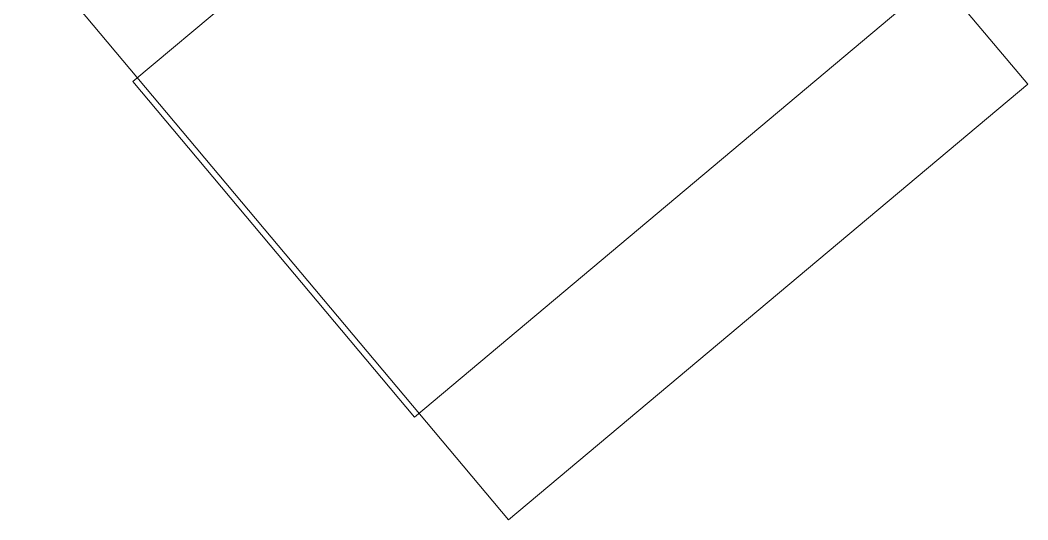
# Model space of a CAD drawing. Header units: metres. Extents: x -10443 to -4073, y -33280 to -26846.
# Drawn here: x -10443 to -4073, y -33280 to -30120 of the extents above; entities that cross this region are included whole.
import ezdxf

# ---------------------------------------------------------------- set-up
doc = ezdxf.new("R2010")
doc.units = ezdxf.units.M
doc.header["$MEASUREMENT"] = 0
doc.linetypes.add('CONTINUOUS_1', pattern=[0])
doc.linetypes.add('CONTINUOUS_2', pattern=[0])
doc.layers.add('メッシュ', color=241, linetype='CONTINUOUS_2', lineweight=18)

msp = doc.modelspace()

# ---------------------------------------------------------------- linework, layer by layer
at = {"layer": 'メッシュ', "color": 241, "linetype": 'CONTINUOUS_1', "lineweight": 18}
for p, q in [((-4072.6, -30524.2), (-7158.9, -26846)), ((-6661.4, -27934.2), (-9729.4, -30508.5)), ((-10442.7, -29601.4), (-7356.4, -33279.6)), ((-7948.9, -32630.5), (-4880.9, -30056.1)), ((-9729.4, -30508.5), (-7948.9, -32630.5)), ((-7356.4, -33279.6), (-4072.6, -30524.2))]:
    msp.add_line(p, q, dxfattribs=at)

doc.saveas('drawing.dxf')
